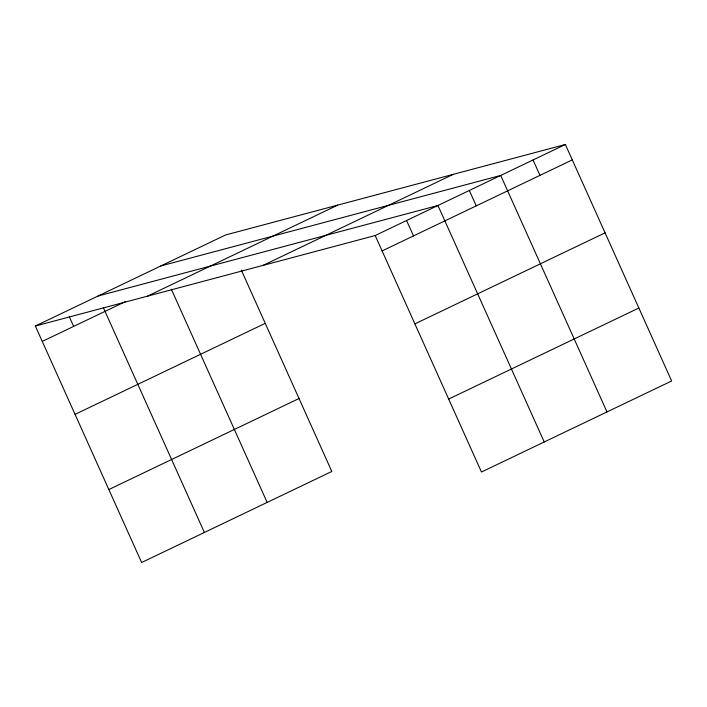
<?xml version="1.0" encoding="UTF-8"?>
<svg xmlns="http://www.w3.org/2000/svg" width="707" height="707" viewBox="0 0 707 707"><rect width="100%" height="100%" fill="white"/><g stroke="black" fill="none" stroke-linecap="round" stroke-linejoin="round"><path stroke-width="1.06" d="M35.35 326.024L225.533 234.98L565.37 144.493L671.65 380.976L481.467 472.02L375.187 235.537L35.35 326.024L141.63 562.507L331.813 471.463L241.308 270.092M42.27 341.419L125.616 301.518M147.498 296.162L337.681 205.127M263.039 265.399L453.222 174.355M375.187 235.537L565.37 144.493M382.107 250.932L572.29 159.888M75.057 414.373L265.24 323.338M414.894 323.886L605.077 232.842M108.843 489.544L299.026 398.501M448.68 399.057L638.863 308.013M160.869 265.938L500.706 175.451L606.986 411.925M98.114 295.986L437.951 205.498L544.231 441.972M533.043 159.976L539.962 175.363M469.333 190.475L476.244 205.861M406.569 220.513L413.489 235.908M171.333 289.216L267.149 502.412M103.302 307.527L204.385 532.459M69.321 316.78L73.643 326.395"/></g></svg>
